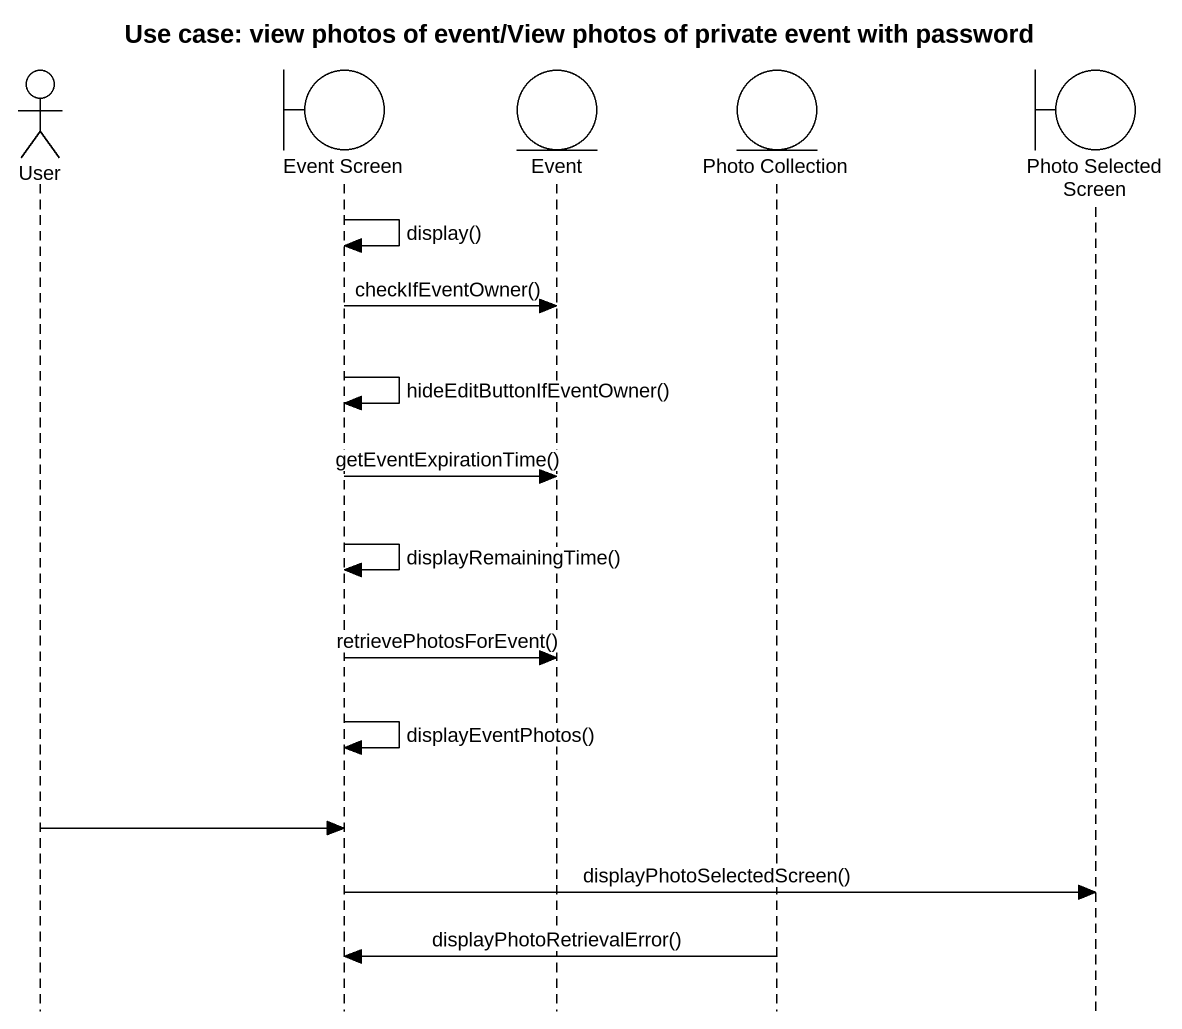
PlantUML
@startuml
title Use case: view photos of event/View photos of private event with password
hide footbox
actor User
boundary "Event Screen" as Event_Screen
entity Event
entity "Photo Collection" as Photo_Collection
boundary "Photo Selected Screen" as Photo_Selected_Screen

Event_Screen -> Event_Screen : display()
Event_Screen -> Event : checkIfEventOwner()
Event_Screen -> Event_Screen : hideEditButtonIfEventOwner()
Event_Screen -> Event : getEventExpirationTime()
Event_Screen -> Event_Screen : displayRemainingTime()
Event_Screen -> Event : retrievePhotosForEvent()
Event_Screen -> Event_Screen : displayEventPhotos()
User -> Event_Screen
Event_Screen -> Photo_Selected_Screen : displayPhotoSelectedScreen()
Photo_Collection -> Event_Screen : displayPhotoRetrievalError()
@enduml
